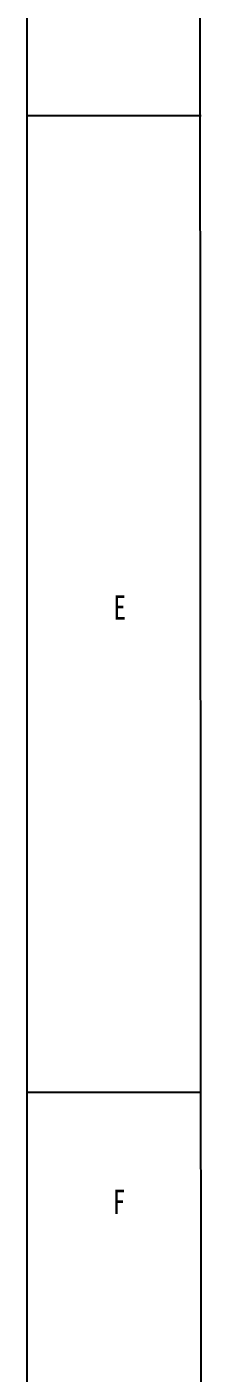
# Model space of a CAD drawing. Header units: millimetres. Extents: x 0 to 1189, y 0 to 841.
# Drawn here: x 0 to 25, y 99.9 to 293.1 of the extents above; entities that cross this region are included whole.
import ezdxf

# ---------------------------------------------------------------- set-up
doc = ezdxf.new("R2010")
doc.units = ezdxf.units.MM
doc.layers.add('10', color=7, linetype='Continuous', lineweight=25)
doc.layers.add('5', color=7, linetype='Continuous')
doc.layers.add('9', color=7, linetype='Continuous')
doc.styles.add('SLDTEXTSTYLE0', font='hyswlongfangsong.ttf')

msp = doc.modelspace()

# ---------------------------------------------------------------- linework, layer by layer
at = {"layer": '10', "color": 7}
for p, q in [((25, 280.3333), (0, 280.3333)), ((25, 140.1667), (0, 140.1667))]:
    msp.add_line(p, q, dxfattribs=at)
at = {"layer": '5', "color": 7}
msp.add_line((24.4505, 830.2687), (25.0063, 9.2689), dxfattribs=at)
at = {"layer": '9', "color": 7}
msp.add_line((0, 841), (0, 0), dxfattribs=at)

# ---------------------------------------------------------------- texts
at = {"layer": '9', "color": 7, "char_height": 3.5, "attachment_point": 2, "style": 'SLDTEXTSTYLE0'}
for s, insert in [('E', (13.341, 211.5117)), ('F', (13.2471, 126.2617))]:
    msp.add_mtext(s, dxfattribs=dict(at, insert=insert))

doc.saveas('drawing.dxf')
